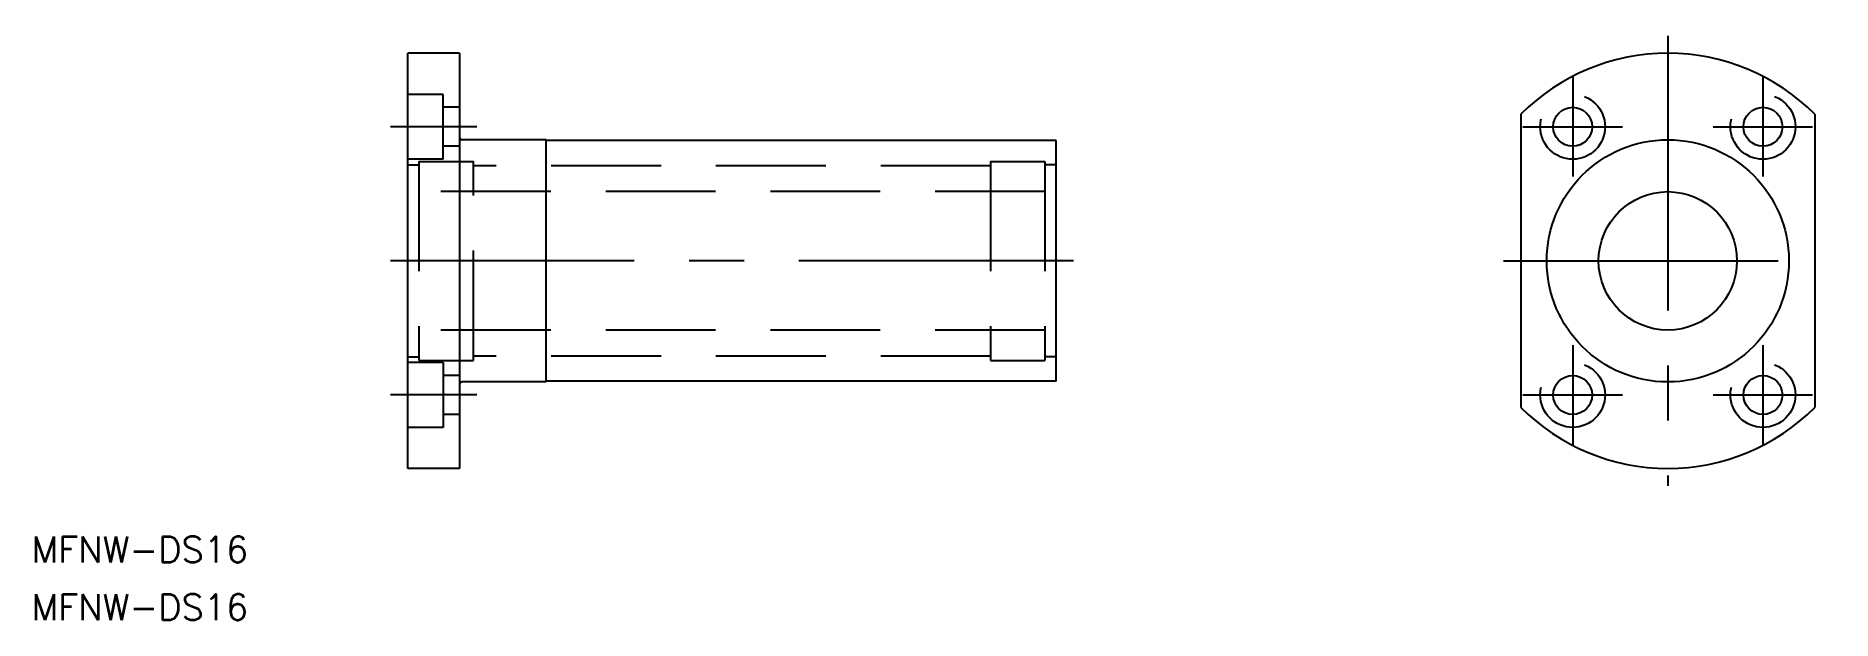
# Model space of a CAD drawing. Extents: x -43 to 165, y -42 to 26.
import ezdxf

# ---------------------------------------------------------------- set-up
doc = ezdxf.new("R2010")
doc.units = 0
doc.linetypes.add('CENTER', pattern=[50.8, 31.75, -6.35, 6.35, -6.35])
doc.linetypes.add('DASHED', pattern=[19.05, 12.7, -6.35])
doc.layers.get('0').update_dxf_attribs({"linetype": 'CONTINUOUS'})
doc.layers.add('CENTER', color=1, linetype='CENTER')
doc.styles.get("Standard").update_dxf_attribs({"font": 'txt.shx', "height": 3, "bigfont": 'bigfont.shx'})

msp = doc.modelspace()

# ---------------------------------------------------------------- linework, layer by layer
at = {"color": 7, "linetype": 'CONTINUOUS'}
for p, q in [((0, -24), (0, 24)), ((6, 24), (0, 24)), ((6, 24), (6, -24)), ((128.73, 16.94), (128.73, -16.94)), ((162.73, 16.94), (162.73, -16.94)), ((16, 14), (6.3, 14)), ((16, -14), (16, 14)), ((75, 13.9), (16, 13.9)), ((75, -13.9), (75, 13.9)), ((16, -14), (6.3, -14)), ((75, -13.9), (16, -13.9)), ((6, -24), (0, -24))]:
    msp.add_line(p, q, dxfattribs=at)
at = {"color": 3, "linetype": 'DASHED'}
for p, q in [((4.1, 19.25), (0, 19.25)), ((4.1, 11.75), (4.1, 19.25)), ((6, 17.75), (4.1, 17.75)), ((6, 13.25), (4.1, 13.25)), ((4.1, 11.75), (0, 11.75)), ((0, 11.1), (1.3, 11.1)), ((1.3, 11.5), (7.6, 11.5)), ((1.3, 11.5), (1.3, -11.5)), ((7.6, -11.5), (7.6, 11.5)), ((67.4, 11), (7.6, 11)), ((67.4, 11.5), (73.7, 11.5)), ((67.4, 11.5), (67.4, -11.5)), ((73.7, 11.5), (73.7, -11.5)), ((75, 11.1), (73.7, 11.1)), ((73.7, 8), (1.3, 8)), ((73.7, -8), (1.3, -8)), ((0, -11.1), (1.3, -11.1)), ((4.1, -11.75), (0, -11.75)), ((1.3, -11.5), (7.6, -11.5)), ((4.1, -11.75), (4.1, -19.25)), ((67.4, -11), (7.6, -11)), ((67.4, -11.5), (73.7, -11.5)), ((75, -11.1), (73.7, -11.1)), ((6, -13.25), (4.1, -13.25)), ((6, -17.75), (4.1, -17.75)), ((4.1, -19.25), (0, -19.25))]:
    msp.add_line(p, q, dxfattribs=at)
for centre in [(134.73, 15.5), (156.73, 15.5), (134.73, -15.5), (156.73, -15.5)]:
    msp.add_circle(centre, 3.75, dxfattribs=at)
at = {"color": 7, "linetype": 'CONTINUOUS'}
for centre, radius in [((134.73, 15.5), 2.25), ((156.73, 15.5), 2.25), ((145.73, 0), 14), ((145.73, 0), 8), ((134.73, -15.5), 2.25), ((156.73, -15.5), 2.25)]:
    msp.add_circle(centre, radius, dxfattribs=at)
for centre, radius, start, end in [((145.73, 0), 24, 44.9005, 135.0995), ((6.3, 14.3), 0.3, 180, 270), ((6.3, -14.3), 0.3, 90, 180), ((145.73, 0), 24, 224.9005, 315.0995)]:
    msp.add_arc(centre, radius, start, end, dxfattribs=at)
at = {"layer": 'CENTER', "color": 1, "linetype": 'CENTER'}
for p, q in [((145.73, 26), (145.73, -26)), ((134.73, 21.25), (134.73, 9.75)), ((156.73, 21.25), (156.73, 9.75)), ((8, 15.5), (-2, 15.5)), ((128.98, 15.5), (140.48, 15.5)), ((150.98, 15.5), (162.48, 15.5)), ((77, 0), (-2, 0)), ((126.73, 0), (164.73, 0)), ((134.73, -9.75), (134.73, -21.25)), ((156.73, -9.75), (156.73, -21.25)), ((8, -15.5), (-2, -15.5)), ((128.98, -15.5), (140.48, -15.5)), ((150.98, -15.5), (162.48, -15.5))]:
    msp.add_line(p, q, dxfattribs=at)

# ---------------------------------------------------------------- texts
at = {"color": 7, "linetype": 'CONTINUOUS'}
for p in [(-43.51, -34.86), (-43.51, -41.52)]:
    msp.add_text('MFNW-DS16', height=3, dxfattribs=at).set_placement(p)

doc.saveas('drawing.dxf')
